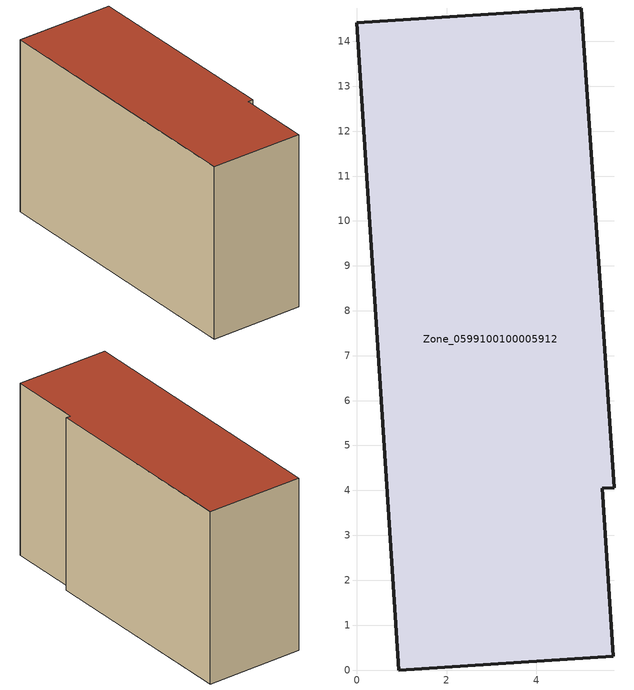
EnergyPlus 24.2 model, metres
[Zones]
Zone_0599100100005912
 floor ground (C_G): 0,14.41 5,14.74 5.73,4.06 5.47,4.05 5.71,0.3 0.93,0 z0
 wall outside (C_F): 0.93,0 5.71,0.3 5.47,4.05 5.73,4.06 5,14.74 0,14.41 0.93,0 z0:8.99
 roof outside (C_R): 5,14.74 0,14.41 0.93,0 5.71,0.3 5.47,4.05 5.73,4.06 z8.99
[BUILDING]
Pand.0599100100005912: North Axis=0; Terrain=City; Loads Convergence Tolerance Value=0.04; Temperature Convergence Tolerance Value=0.4; Solar Distribution=FullExterior; Maximum Number of Warmup Days=25; Minimum Number of Warmup Days=1
[Site:Location]
Rotterdam.The.Hague.AP_ZH_NLD Design_Conditions: Latitude=51.96; Longitude=4.45; Time Zone=1; Elevation=-4.5
[SITE:GROUNDTEMPERATURE:BUILDINGSURFACE]
18, 18, 18, 18, 18, 18, 18, 18, 18, 18, 18, 18
[MATERIAL] Thermal Absorptance=0.9; Solar Absorptance=0.7; Visible Absorptance=0.7
Name | Roughness | Thickness | Conductivity | Density | Specific Heat
G.TC.2006-2014 | MediumSmooth | 0.15 | 0.06 | 540 | 1210
F.TC.2006-2014 | Rough | 0.3 | 0.12 | 1920 | 840
R.TC.2006-2014 | MediumRough | 0.2 | 0.08 | 1500 | 1000
[CONSTRUCTION]
C_G: G.TC.2006-2014
C_F: F.TC.2006-2014
C_R: R.TC.2006-2014
[ZONE]
Zone_0599100100005912: Type=1; Multiplier=1; Ceiling Height=Autocalculate; Volume=Autocalculate; Floor Area=autocalculate; Part of Total Floor Area=Yes
[ZONEINFILTRATION:DESIGNFLOWRATE]
Infil_Zone_0599100100005912: Zone or ZoneList or Space or SpaceList=Zone_0599100100005912; Schedule=AlwaysOn; Design Flow Rate Calculation Method=Flow/Area; Flow Rate per Floor Area=0.0015; Constant Term Coefficient=1; Temperature Term Coefficient=0; Velocity Term Coefficient=0; Velocity Squared Term Coefficient=0
[HVACTEMPLATE:ZONE:IDEALLOADSAIRSYSTEM]
Zone_0599100100005912: Maximum Heating Supply Air Temperature=50; Minimum Cooling Supply Air Temperature=13; Maximum Heating Supply Air Humidity Ratio=0.0156; Minimum Cooling Supply Air Humidity Ratio=0.0077; Heating Limit=NoLimit; Cooling Limit=NoLimit; Dehumidification Control Type=ConstantSensibleHeatRatio; Cooling Sensible Heat Ratio=0.7; Dehumidification Setpoint=60; Humidification Control Type=None; Humidification Setpoint=30; Outdoor Air Method=None; Outdoor Air Flow Rate per Person=0.00944; Outdoor Air Flow Rate per Zone Floor Area=0; Outdoor Air Flow Rate per Zone=0; Demand Controlled Ventilation Type=None; Outdoor Air Economizer Type=NoEconomizer; Heat Recovery Type=None; Sensible Heat Recovery Effectiveness=0.7; Latent Heat Recovery Effectiveness=0.65
[ZONECONTROL:THERMOSTAT]
ThermostatControl_Zone_0599100100005912: Zone or ZoneList=Zone_0599100100005912; Control Type Schedule=DualSetpointControlType; Control 1=Thermostat_Zone_0599100100005912; Temperature Difference Between Cutout And Setpoint=0
[THERMOSTATSETPOINT:DUALSETPOINT]
Thermostat_Zone_0599100100005912: Heating Setpoint Temperature Schedule=HeatingSetpoint_Zone_0599100100005912; Cooling Setpoint Temperature Schedule=CoolingSetpoint_Zone_0599100100005912
[SCHEDULE:COMPACT]
HeatingSetpoint_Zone_0599100100005912: Through: 12/31, For: AllDays, Until: 24:00, 21
CoolingSetpoint_Zone_0599100100005912: Through: 12/31, For: AllDays, Until: 24:00, 24
DualSetpointControlType: Through: 12/31, For: AllDays, Until: 24:00, 4
AlwaysOn: Through: 12/31, For: AllDays, Until: 24:00, 1
